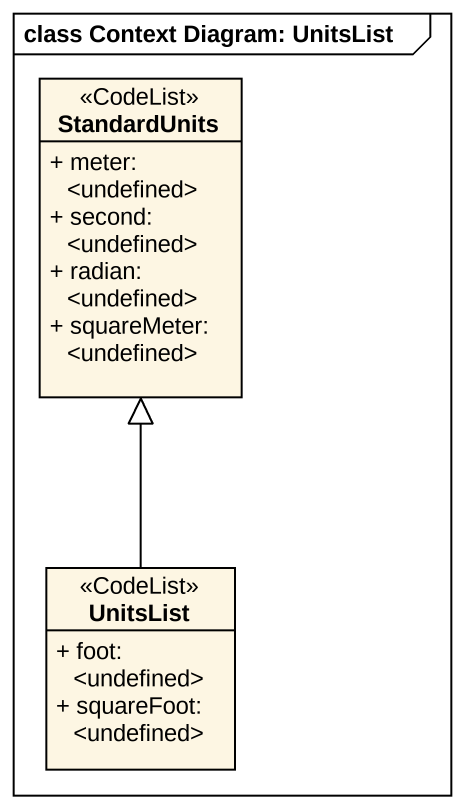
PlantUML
@startuml
mainframe class Context Diagram: UnitsList
hide circle
hide empty members
skinparam classAttributeIconSize 0
class StandardUnits <<CodeList>> {
  + meter: <undefined>
  + second: <undefined>
  + radian: <undefined>
  + squareMeter: <undefined>
}
class UnitsList <<CodeList>> {
  + foot: <undefined>
  + squareFoot: <undefined>
}
UnitsList -up-|> StandardUnits
@enduml
